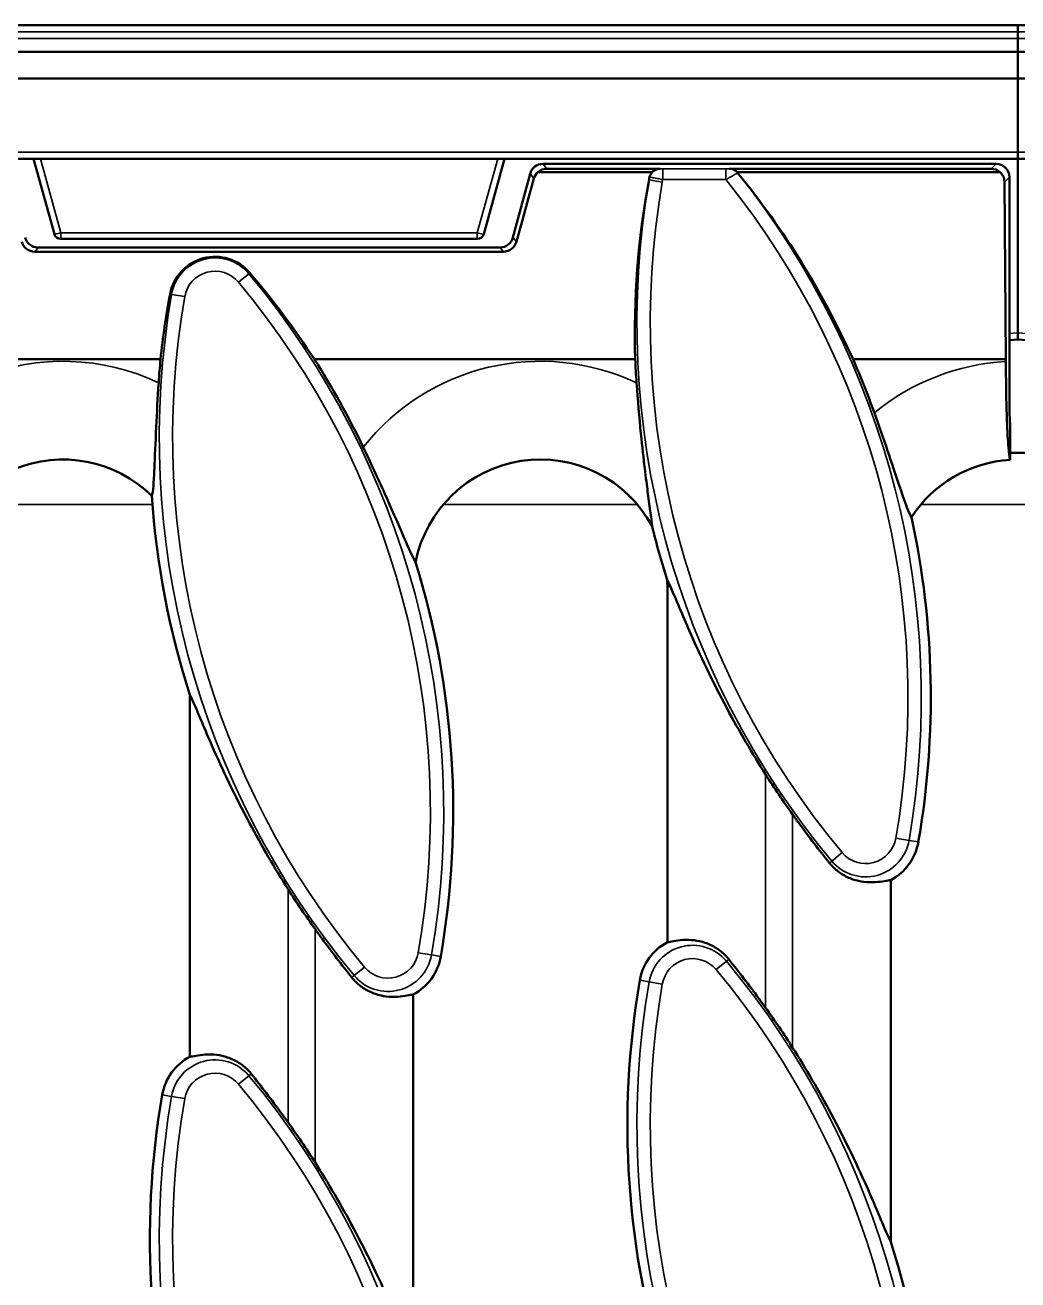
# Model space of a CAD drawing. Header units: millimetres. Extents: x 0 to 4362, y -130 to 2100.
# Drawn here: x 2238.3 to 2312.5, y 926.7 to 1020.6 of the extents above; entities that cross this region are included whole.
import ezdxf

# ---------------------------------------------------------------- set-up
doc = ezdxf.new("R2010")
doc.units = ezdxf.units.MM
doc.header["$LTSCALE"] = 5
doc.layers.add('Sichtbar (ISO)', color=7, linetype='Continuous', lineweight=50)
doc.layers.add('Sichtbar schmal (ISO)', color=7, linetype='Continuous', lineweight=35)

msp = doc.modelspace()

# ---------------------------------------------------------------- linework, layer by layer
at = {"layer": 'Sichtbar (ISO)'}
for p, q in [((2312.521, 1020.615), (1812.521, 1020.615)), ((2312.521, 1020.115), (2312.521, 1020.615)), ((2812.521, 1020.615), (2312.521, 1020.615)), ((2312.521, 1020.615), (2312.521, 1020.115)), ((2312.521, 1020.115), (2312.521, 1019.615)), ((2312.521, 1019.615), (2312.521, 1020.115)), ((2312.521, 1019.615), (2312.521, 1018.615)), ((2312.521, 1018.615), (2312.521, 1019.615)), ((2312.521, 1018.615), (1812.521, 1018.615)), ((2312.521, 1018.589), (2312.521, 1018.615)), ((2812.521, 1018.615), (2312.521, 1018.615)), ((2312.521, 1018.615), (2312.521, 1018.589)), ((2312.521, 1018.589), (2312.521, 1016.615)), ((2312.521, 1016.615), (2312.521, 1018.589)), ((2312.521, 1016.615), (1812.521, 1016.615)), ((2812.521, 1016.615), (2312.521, 1016.615)), ((2312.521, 1016.615), (2312.521, 1011.115)), ((2312.521, 1011.115), (2312.521, 1016.615)), ((2312.521, 1010.615), (2312.521, 1011.115)), ((2312.521, 1011.115), (2312.521, 1010.615)), ((2234.371, 1010.615), (2239.258, 1010.615)), ((2240.466, 1004.982), (2238.913, 1010.615)), ((2239.419, 1010.616), (2273.624, 1010.616)), ((2274.13, 1010.615), (2272.576, 1004.982)), ((2273.784, 1010.615), (2312.521, 1010.615)), ((2310.89, 1010.232), (2277.006, 1010.232)), ((2312.521, 1010.615), (2351.258, 1010.615)), ((2312.521, 1010.615), (2312.521, 997.598)), ((2312.521, 997.598), (2312.521, 1010.615)), ((2276.042, 1009.492), (2274.764, 1004.722)), ((2285.182, 1009.615), (2276.627, 1009.615)), ((2285.763, 1009.865), (2277.288, 1009.865)), ((2310.523, 1009.865), (2290.941, 1009.865)), ((2291.522, 1009.615), (2311.184, 1009.615)), ((2311.888, 991.615), (2311.888, 1009.233)), ((2276.32, 1009.129), (2275.015, 1004.394)), ((2311.626, 995.615), (2311.527, 1008.872)), ((2240.948, 1004.615), (2272.094, 1004.615)), ((2274.046, 1003.66), (2238.997, 1003.66)), ((2273.799, 1003.982), (2239.244, 1003.982)), ((2311.888, 997.041), (2312.521, 997.096)), ((2312.521, 997.096), (2312.521, 997.598)), ((2312.521, 997.598), (2312.521, 997.096)), ((2312.521, 997.096), (2313.155, 997.041)), ((2248.406, 995.615), (2214.048, 995.615)), ((2283.905, 995.615), (2259.908, 995.615)), ((2311.626, 995.615), (2300.191, 995.615)), ((2311.626, 995.44), (2311.626, 995.615)), ((2311.941, 990.615), (2311.888, 991.615)), ((2311.941, 988.097), (2311.941, 990.615)), ((2311.941, 988.615), (2313.102, 988.615)), ((2286.307, 978.615), (2286.307, 952.005)), ((2250.593, 970.501), (2250.593, 943.433)), ((2303.021, 929.587), (2303.021, 956.654)), ((2267.307, 921.015), (2267.307, 948.083))]:
    msp.add_line(p, q, dxfattribs=at)
for centre, radius, start, end in [((2240.948, 1005.115), 0.5, 195.42277, 270), ((2272.094, 1005.115), 0.5, 270, 344.57723), ((2311.176, 989.752), 63.043, 174.66356, 176.26367), ((2206.724, 961.764), 63.043, 25.6284, 32.47619), ((2346.89, 998.323), 63.043, 182.46202, 184.07047), ((2242.438, 970.336), 63.043, 19.71358, 23.63996), ((2241.093, 978.615), 9.5, 45.44617, 180), ((2276.807, 978.615), 9.5, 28.40856, 168.88919), ((2312.521, 978.615), 9.5, 93.50469, 146.89572), ((2311.176, 989.752), 63.568, 183.9393, 197.6286), ((2346.89, 998.323), 63.568, 193.82352, 197.58969), ((2242.438, 970.336), 63.568, 350.18516, 12.23193), ((2206.724, 961.764), 63.568, 350.18516, 17.09069), ((2276.807, 978.615), 9.5, 0, 3.00465), ((2346.89, 998.323), 63.043, 212.39092, 215.6676), ((2301.135, 960.181), 4, 298.14254, 350.18516), ((2311.176, 989.752), 63.043, 212.39092, 215.6676), ((2288.194, 948.478), 4, 118.14254, 170.18516), ((2265.42, 951.61), 4, 298.14254, 350.18516), ((2346.89, 938.323), 63.568, 170.18516, 197.6286), ((2242.438, 910.336), 63.043, 32.39092, 35.6676), ((2252.479, 939.906), 4, 118.14254, 170.18516), ((2311.176, 929.752), 63.568, 170.18516, 197.6286), ((2206.724, 901.764), 63.043, 32.39092, 35.6676), ((2242.438, 910.336), 63.568, 350.18516, 17.6286)]:
    msp.add_arc(centre, radius, start, end, dxfattribs=at)
for centre, major_axis, ratio, start_param, end_param in [((2277.008, 1009.231), (-0.61, 0.795), 0.997825, 5.629738, 6.936633), ((2310.887, 1009.231), (0.709, 0.709), 0.997265, 5.499157, 7.067214), ((2277.285, 1008.869), (0.972, 0.239), 0.992247, 2.050617, 2.635296), ((2277.29, 1008.864), (-0.61, 0.795), 0.997825, 5.629738, 6.351954), ((2288.194, 1008.436), (0, 3.315), 0.999922, 1.320011, 1.387192), ((2242.438, 969.544), (0, 63.369), 0.999922, 5.136405, 5.395961), ((2310.52, 1008.864), (0.709, 0.709), 0.997265, 0.061813, 0.784029), ((2310.526, 1008.869), (0.963, -0.277), 0.991221, 0.285629, 1.13147), ((2346.89, 997.536), (0, -63.019), 0.999922, 4.528785, 4.742869), ((2239.246, 1004.983), (-0.61, -0.795), 0.997825, 5.629738, 6.936633), ((2273.797, 1004.983), (0.61, -0.795), 0.997825, 5.629738, 6.936633), ((2238.993, 1004.654), (0.972, -0.239), 0.992247, 3.647889, 4.954784), ((2274.05, 1004.654), (0.972, 0.239), 0.992247, 4.469994, 5.776889), ((2252.479, 999.863), (0, 3.422), 0.999922, 5.416851, 7.670378), ((2206.724, 960.971), (0, 63.476), 0.999922, 5.289714, 5.416851), ((2311.176, 988.963), (0, -63.126), 0.999922, 4.528785, 4.606813)]:
    msp.add_ellipse(centre, major_axis=major_axis, ratio=ratio, start_param=start_param, end_param=end_param, dxfattribs=at)
for points in [[(2239.258, 1010.615), (2239.311, 1010.615), (2239.366, 1010.616), (2239.419, 1010.616)], [(2273.624, 1010.616), (2273.676, 1010.616), (2273.731, 1010.615), (2273.784, 1010.615)], [(2291.522, 1009.615), (2291.537, 1009.599), (2291.552, 1009.583), (2291.566, 1009.565)], [(2286.532, 978.615), (2286.419, 978.864), (2286.346, 979.015), (2286.294, 979.113)]]:
    msp.add_open_spline(points, degree=3, dxfattribs=at)
for points, knots in [([(2284.983, 1009.259), (2285.009, 1009.36), (2285.054, 1009.455), (2285.137, 1009.566), (2285.159, 1009.591), (2285.182, 1009.615)], [0, 0, 0, 0, 0.03158743, 0.03158743, 0.04171144, 0.04171144, 0.04171144, 0.04171144]), ([(2285.182, 1009.615), (2285.229, 1009.665), (2285.283, 1009.709), (2285.405, 1009.784), (2285.473, 1009.814), (2285.615, 1009.855), (2285.689, 1009.865), (2285.763, 1009.865)], [0.0415081, 0.0415081, 0.0415081, 0.0415081, 0.06227539, 0.06227539, 0.08447998, 0.08447998, 0.10671334, 0.10671334, 0.10671334, 0.10671334]), ([(2290.941, 1009.865), (2291.045, 1009.865), (2291.149, 1009.845), (2291.308, 1009.779), (2291.367, 1009.746), (2291.457, 1009.678), (2291.491, 1009.648), (2291.522, 1009.615)], [0, 0, 0, 0, 0.03134073, 0.03134073, 0.05159831, 0.05159831, 0.06519215, 0.06519215, 0.06519215, 0.06519215]), ([(2311.941, 988.097), (2311.915, 988.195), (2311.891, 988.342), (2311.846, 988.69), (2311.823, 988.924), (2311.779, 989.483), (2311.758, 989.807), (2311.724, 990.461), (2311.707, 990.85), (2311.678, 991.689), (2311.665, 992.138), (2311.647, 992.994), (2311.639, 993.479), (2311.629, 994.47), (2311.626, 994.976), (2311.626, 995.44)], [2.3656872, 2.3656872, 2.3656872, 2.3656872, 2.5013131, 2.5013131, 2.640082, 2.640082, 2.7788508, 2.7788508, 2.9176861, 2.9176861, 3.0565214, 3.0565214, 3.1955721, 3.1955721, 3.3346228, 3.3346228, 3.3346228, 3.3346228]), ([(2247.758, 985.385), (2247.806, 985.525), (2247.841, 985.794), (2247.901, 986.504), (2247.925, 986.947), (2247.987, 988.284), (2248.026, 989.348), (2248.132, 991.608), (2248.193, 992.73), (2248.267, 993.86)], [-1.17579, -1.17579, -1.17579, -1.17579, -0.952739, -0.952739, -0.728145, -0.728145, -0.339755, -0.339755, 0, 0, 0, 0]), ([(2285.163, 983.135), (2285.148, 983.394), (2285.087, 983.848), (2284.969, 984.727), (2284.9, 985.233), (2284.728, 986.544), (2284.53, 988.058), (2284.208, 991.272), (2284.098, 992.552), (2284.006, 993.848)], [-1.821243, -1.821243, -1.821243, -1.821243, -1.429564, -1.429564, -1.02674, -1.02674, -0.389972, -0.389972, 0, 0, 0, 0]), ([(2301.787, 991.601), (2302.132, 990.637), (2302.466, 989.677), (2303.085, 987.859), (2303.369, 987.004), (2303.848, 985.58), (2304.054, 984.98), (2304.36, 984.183), (2304.475, 983.927), (2304.563, 983.804)], [-1.096565, -1.096565, -1.096565, -1.096565, -0.790603, -0.790603, -0.486598, -0.486598, -0.213099, -0.213099, 0, 0, 0, 0]), ([(2263.565, 989.032), (2264.127, 987.86), (2264.668, 986.692), (2265.684, 984.43), (2266.125, 983.41), (2266.753, 981.963), (2266.993, 981.412), (2267.299, 980.765), (2267.406, 980.559), (2267.485, 980.446)], [-1.006934, -1.006934, -1.006934, -1.006934, -0.707762, -0.707762, -0.393765, -0.393765, -0.15248, -0.15248, 0, 0, 0, 0]), ([(2293.656, 964.551), (2292.666, 966.111), (2291.676, 967.799), (2289.696, 971.494), (2288.741, 973.508), (2287.474, 976.394), (2286.943, 977.691), (2286.567, 978.537), (2286.55, 978.577), (2286.532, 978.615)], [5.057153, 5.057153, 5.057153, 5.057153, 5.598349, 5.598349, 6.239433, 6.239433, 6.642714, 6.642714, 6.662484, 6.662484, 6.662484, 6.662484]), ([(2257.941, 955.98), (2256.952, 957.54), (2255.962, 959.227), (2253.982, 962.923), (2253.027, 964.936), (2251.76, 967.822), (2251.229, 969.12), (2250.781, 970.127), (2250.692, 970.32), (2250.611, 970.469), (2250.602, 970.485), (2250.593, 970.501)], [5.057153, 5.057153, 5.057153, 5.057153, 5.598349, 5.598349, 6.239433, 6.239433, 6.642714, 6.642714, 6.742864, 6.742864, 6.755946, 6.755946, 6.755946, 6.755946]), ([(2298.43, 957.927), (2297.664, 958.887), (2296.897, 959.887), (2296.025, 961.076), (2295.849, 961.318), (2295.673, 961.564)], [1.0982954, 1.0982954, 1.0982954, 1.0982954, 1.4526892, 1.4526892, 1.5412165, 1.5412165, 1.5412165, 1.5412165]), ([(2303.021, 956.654), (2302.917, 956.649), (2302.756, 956.616), (2302.166, 956.512), (2301.62, 956.436), (2300.754, 956.545), (2300.475, 956.603), (2299.901, 956.798), (2299.608, 956.937), (2299.117, 957.25), (2298.875, 957.441), (2298.579, 957.749), (2298.502, 957.836), (2298.43, 957.927)], [2.8285154, 2.8285154, 2.8285154, 2.8285154, 2.9796104, 2.9796104, 3.2469031, 3.2469031, 3.3498715, 3.3498715, 3.45284, 3.45284, 3.5432401, 3.5432401, 3.5765923, 3.5765923, 3.5765923, 3.5765923]), ([(2262.716, 949.355), (2261.95, 950.316), (2261.183, 951.316), (2260.31, 952.505), (2260.135, 952.747), (2259.959, 952.992)], [1.0982954, 1.0982954, 1.0982954, 1.0982954, 1.4526892, 1.4526892, 1.5412165, 1.5412165, 1.5412165, 1.5412165]), ([(2286.307, 952.005), (2286.412, 952.01), (2286.573, 952.043), (2287.162, 952.147), (2287.708, 952.223), (2288.574, 952.113), (2288.854, 952.056), (2289.427, 951.861), (2289.721, 951.722), (2290.212, 951.408), (2290.453, 951.217), (2290.75, 950.91), (2290.826, 950.822), (2290.898, 950.732)], [2.8285154, 2.8285154, 2.8285154, 2.8285154, 2.9796104, 2.9796104, 3.2469031, 3.2469031, 3.3498715, 3.3498715, 3.45284, 3.45284, 3.5432401, 3.5432401, 3.5765923, 3.5765923, 3.5765923, 3.5765923]), ([(2290.898, 950.732), (2291.664, 949.772), (2292.431, 948.772), (2293.304, 947.582), (2293.479, 947.34), (2293.656, 947.095)], [1.0982954, 1.0982954, 1.0982954, 1.0982954, 1.4526892, 1.4526892, 1.5412165, 1.5412165, 1.5412165, 1.5412165]), ([(2267.307, 948.083), (2267.202, 948.078), (2267.041, 948.045), (2266.452, 947.941), (2265.906, 947.865), (2265.04, 947.974), (2264.76, 948.031), (2264.187, 948.227), (2263.894, 948.366), (2263.402, 948.679), (2263.161, 948.87), (2262.865, 949.178), (2262.788, 949.265), (2262.716, 949.355)], [2.8285154, 2.8285154, 2.8285154, 2.8285154, 2.9796104, 2.9796104, 3.2469031, 3.2469031, 3.3498715, 3.3498715, 3.45284, 3.45284, 3.5432401, 3.5432401, 3.5765923, 3.5765923, 3.5765923, 3.5765923]), ([(2250.593, 943.433), (2250.697, 943.438), (2250.858, 943.471), (2251.448, 943.575), (2251.994, 943.651), (2252.86, 943.542), (2253.139, 943.485), (2253.713, 943.289), (2254.006, 943.15), (2254.497, 942.837), (2254.739, 942.646), (2255.035, 942.338), (2255.112, 942.251), (2255.184, 942.161)], [2.8285154, 2.8285154, 2.8285154, 2.8285154, 2.9796104, 2.9796104, 3.2469031, 3.2469031, 3.3498715, 3.3498715, 3.45284, 3.45284, 3.5432401, 3.5432401, 3.5765923, 3.5765923, 3.5765923, 3.5765923]), ([(2295.673, 944.107), (2296.662, 942.547), (2297.652, 940.86), (2299.632, 937.165), (2300.587, 935.151), (2301.854, 932.265), (2302.385, 930.968), (2302.833, 929.961), (2302.922, 929.768), (2303.004, 929.618), (2303.013, 929.602), (2303.021, 929.587)], [5.057153, 5.057153, 5.057153, 5.057153, 5.598349, 5.598349, 6.239433, 6.239433, 6.642714, 6.642714, 6.742864, 6.742864, 6.755946, 6.755946, 6.755946, 6.755946]), ([(2255.184, 942.161), (2255.95, 941.2), (2256.717, 940.2), (2257.589, 939.011), (2257.765, 938.769), (2257.941, 938.523)], [1.0982954, 1.0982954, 1.0982954, 1.0982954, 1.4526892, 1.4526892, 1.5412165, 1.5412165, 1.5412165, 1.5412165]), ([(2259.959, 935.536), (2260.948, 933.976), (2261.938, 932.288), (2263.918, 928.593), (2264.873, 926.58), (2266.14, 923.693), (2266.671, 922.396), (2267.118, 921.389), (2267.208, 921.196), (2267.289, 921.047), (2267.298, 921.031), (2267.307, 921.015)], [5.057153, 5.057153, 5.057153, 5.057153, 5.598349, 5.598349, 6.239433, 6.239433, 6.642714, 6.642714, 6.742864, 6.742864, 6.755946, 6.755946, 6.755946, 6.755946])]:
    msp.add_open_spline(points, degree=3, knots=knots, dxfattribs=at)
at = {"layer": 'Sichtbar schmal (ISO)'}
for p, q in [((1812.521, 1020.115), (2312.521, 1020.115)), ((2312.521, 1019.615), (1812.521, 1019.615)), ((2312.521, 1020.115), (2812.521, 1020.115)), ((2812.521, 1019.615), (2312.521, 1019.615)), ((1812.521, 1018.589), (2312.521, 1018.589)), ((2312.521, 1018.589), (2812.521, 1018.589)), ((2312.521, 1011.115), (1812.521, 1011.115)), ((2812.521, 1011.115), (2312.521, 1011.115)), ((2240.948, 1005.072), (2239.419, 1010.616)), ((2273.624, 1010.616), (2272.094, 1005.072)), ((2277.288, 1009.865), (2277.006, 1010.232)), ((2310.89, 1010.232), (2310.523, 1009.865)), ((2276.042, 1009.492), (2276.32, 1009.129)), ((2290.689, 1009.852), (2285.971, 1009.852)), ((2285.971, 1009.054), (2285.971, 1009.852)), ((2290.689, 1009.852), (2290.689, 1009.054)), ((2290.941, 1009.865), (2290.937, 1009.862)), ((2291.559, 1009.56), (2291.566, 1009.565)), ((2311.527, 1008.872), (2311.888, 1009.233)), ((2284.935, 1009.041), (2284.949, 1009.039)), ((2284.949, 1009.039), (2285.931, 1008.869)), ((2285.971, 1009.054), (2290.689, 1009.054)), ((2240.948, 1005.072), (2240.948, 1004.615)), ((2272.094, 1005.072), (2240.948, 1005.072)), ((2272.094, 1004.615), (2272.094, 1005.072)), ((2275.015, 1004.394), (2274.764, 1004.722)), ((2238.997, 1003.66), (2239.244, 1003.982)), ((2273.799, 1003.982), (2274.046, 1003.66)), ((2255.008, 1002.014), (2254.243, 1001.376)), ((2255.087, 1002.08), (2255.008, 1002.014)), ((2249.115, 1000.488), (2249.235, 1000.467)), ((2249.235, 1000.467), (2250.217, 1000.298)), ((2312.521, 997.598), (2311.888, 997.543)), ((2313.155, 997.543), (2312.521, 997.598)), ((2247.805, 984.748), (2233.837, 984.748)), ((2284.063, 984.748), (2269.551, 984.748)), ((2319.777, 984.748), (2305.266, 984.748)), ((2286.532, 978.615), (2286.307, 978.615)), ((2293.656, 947.095), (2293.656, 964.551)), ((2295.673, 961.564), (2295.673, 944.107)), ((2303.397, 959.79), (2304.379, 959.62)), ((2305.076, 959.499), (2304.379, 959.62)), ((2299.371, 958.711), (2298.606, 958.073)), ((2298.43, 957.927), (2298.606, 958.073)), ((2257.941, 938.523), (2257.941, 955.98)), ((2259.959, 952.992), (2259.959, 935.536)), ((2267.683, 951.218), (2268.665, 951.049)), ((2269.362, 950.928), (2268.665, 951.049)), ((2263.657, 950.14), (2262.891, 949.502)), ((2290.723, 950.586), (2289.958, 949.948)), ((2290.898, 950.732), (2290.723, 950.586)), ((2262.716, 949.355), (2262.891, 949.502)), ((2284.252, 949.159), (2284.949, 949.039)), ((2284.949, 949.039), (2285.931, 948.869)), ((2255.008, 942.014), (2254.243, 941.376)), ((2255.184, 942.161), (2255.008, 942.014)), ((2248.538, 940.588), (2249.235, 940.467)), ((2249.235, 940.467), (2250.217, 940.298))]:
    msp.add_line(p, q, dxfattribs=at)
for centre, radius, start, end in [((2288.194, 1008.478), 3.292, 166.42934, 170.18516), ((2242.438, 970.336), 62.861, 350.18516, 38.60863), ((2346.89, 998.323), 62.861, 170.18516, 219.81484), ((2346.89, 998.323), 61.864, 170.18516, 219.81484), ((2288.194, 1008.478), 2.296, 165.47297, 170.18516), ((2242.438, 970.336), 61.864, 350.18516, 38.74477), ((2252.479, 999.906), 3.292, 39.81484, 170.18516), ((2252.479, 999.906), 2.296, 39.81484, 170.18516), ((2206.724, 961.764), 62.861, 350.18516, 39.81484), ((2206.724, 961.764), 61.864, 350.18516, 39.81484), ((2311.176, 989.752), 62.861, 170.18516, 219.81484), ((2311.176, 989.752), 61.864, 170.18516, 219.81484), ((2241.093, 978.615), 16.848, 64.79994, 157.95346), ((2276.807, 978.615), 16.848, 64.70584, 141.8086), ((2312.521, 978.615), 16.848, 93.04564, 129.57817), ((2301.135, 960.181), 3.292, 219.81484, 350.18516), ((2301.135, 960.181), 2.296, 219.81484, 350.18516), ((2265.42, 951.61), 3.292, 219.81484, 350.18516), ((2265.42, 951.61), 2.296, 219.81484, 350.18516), ((2288.194, 948.478), 3.292, 39.81484, 170.18516), ((2288.194, 948.478), 2.296, 39.81484, 170.18516), ((2242.438, 910.336), 62.861, 350.18516, 39.81484), ((2242.438, 910.336), 61.864, 350.18516, 39.81484), ((2346.89, 938.323), 62.861, 170.18516, 219.81484), ((2346.89, 938.323), 61.864, 170.18516, 219.81484), ((2252.479, 939.906), 3.292, 39.81484, 170.18516), ((2252.479, 939.906), 2.296, 39.81484, 170.18516), ((2206.724, 901.764), 62.861, 350.18516, 39.81484), ((2206.724, 901.764), 61.864, 350.18516, 39.81484), ((2311.176, 929.752), 62.861, 170.18516, 219.81484), ((2311.176, 929.752), 61.864, 170.18516, 219.81484)]:
    msp.add_arc(centre, radius, start, end, dxfattribs=at)
for centre, major_axis, ratio, start_param, end_param in [((2285.768, 1009.063), (-0.449, -0.662), 0.995663, 3.739099, 5.069597), ((2290.937, 1009.063), (-0.479, 0.641), 0.996191, 4.744216, 5.639455), ((2240.948, 1005.115), (-0.482, -0.133), 0.08404, 0, 1.547616), ((2272.094, 1005.115), (0.482, -0.133), 0.08404, 4.735569, 6.283185)]:
    msp.add_ellipse(centre, major_axis=major_axis, ratio=ratio, start_param=start_param, end_param=end_param, dxfattribs=at)
for points in [[(2284.983, 1009.259), (2284.986, 1009.256), (2284.99, 1009.253), (2284.993, 1009.25)], [(2285.768, 1009.862), (2285.766, 1009.863), (2285.765, 1009.864), (2285.763, 1009.865)]]:
    msp.add_open_spline(points, degree=3, dxfattribs=at)
for points, knots in [([(2284.993, 1009.25), (2285.008, 1009.245), (2285.07, 1009.232), (2285.262, 1009.194), (2285.384, 1009.17), (2285.607, 1009.126), (2285.699, 1009.108), (2285.852, 1009.078), (2285.912, 1009.066), (2285.971, 1009.054)], [-0.02987032, -0.02987032, -0.02987032, -0.02987032, -0.01926636, -0.01926636, -0.00970785, -0.00970785, -0.00373379, -0.00373379, 0, 0, 0, 0]), ([(2285.971, 1009.852), (2285.958, 1009.852), (2285.946, 1009.853), (2285.914, 1009.853), (2285.895, 1009.853), (2285.848, 1009.854), (2285.823, 1009.855), (2285.783, 1009.858), (2285.771, 1009.86), (2285.768, 1009.862)], [0, 0, 0, 0, 0.00373379, 0.00373379, 0.00970785, 0.00970785, 0.01926636, 0.01926636, 0.02987032, 0.02987032, 0.02987032, 0.02987032]), ([(2290.937, 1009.862), (2290.934, 1009.86), (2290.915, 1009.858), (2290.862, 1009.855), (2290.83, 1009.854), (2290.776, 1009.853), (2290.754, 1009.853), (2290.717, 1009.852), (2290.703, 1009.852), (2290.689, 1009.852)], [0, 0, 0, 0, 0.01191938, 0.01191938, 0.02266362, 0.02266362, 0.02937876, 0.02937876, 0.03357573, 0.03357573, 0.03357573, 0.03357573]), ([(2290.689, 1009.054), (2290.737, 1009.081), (2290.786, 1009.109), (2290.911, 1009.18), (2290.988, 1009.224), (2291.178, 1009.333), (2291.29, 1009.398), (2291.476, 1009.508), (2291.546, 1009.55), (2291.559, 1009.56)], [-0.03357573, -0.03357573, -0.03357573, -0.03357573, -0.02937876, -0.02937876, -0.02266362, -0.02266362, -0.01191938, -0.01191938, 0, 0, 0, 0])]:
    msp.add_open_spline(points, degree=3, knots=knots, dxfattribs=at)

doc.saveas('drawing.dxf')
